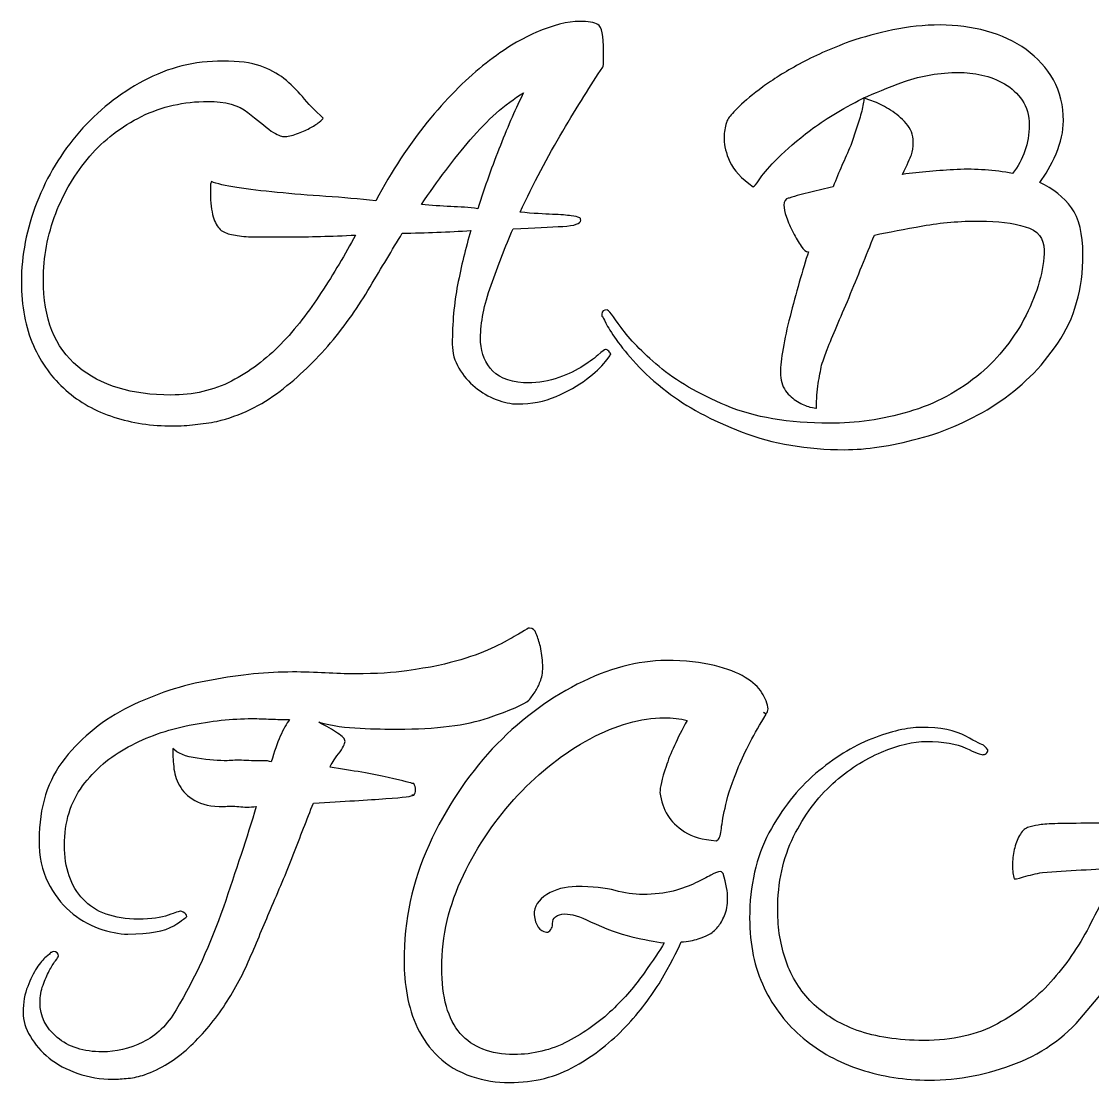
# Model space of a CAD drawing. Header units: centimetres. Extents: x -9.9 to 9.3, y -14 to 14.4.
# Drawn here: x -9.87 to -3.88, y 8.41 to 14.35 of the extents above; entities that cross this region are included whole.
import ezdxf

# ---------------------------------------------------------------- set-up
doc = ezdxf.new("R2010")
doc.units = ezdxf.units.CM
doc.header["$MEASUREMENT"] = 0
doc.layers.add('Layer 1', color=7, linetype='Continuous')

msp = doc.modelspace()

# ---------------------------------------------------------------- linework, layer by layer
at = {"layer": 'Layer 1', "color": 250}
for points, knots in [([(-8.781, 12.108), (-8.821, 12.101), (-8.861, 12.096), (-8.902, 12.091), (-8.902, 12.091), (-8.943, 12.086), (-8.985, 12.083), (-9.027, 12.083), (-9.027, 12.083), (-9.145, 12.083), (-9.255, 12.1), (-9.357, 12.133), (-9.357, 12.133), (-9.459, 12.165), (-9.548, 12.215), (-9.625, 12.283), (-9.625, 12.283), (-9.702, 12.35), (-9.763, 12.434), (-9.807, 12.534), (-9.807, 12.534), (-9.852, 12.634), (-9.874, 12.753), (-9.874, 12.89), (-9.874, 12.89), (-9.874, 13.038), (-9.845, 13.186), (-9.788, 13.333), (-9.788, 13.333), (-9.73, 13.481), (-9.651, 13.613), (-9.549, 13.729), (-9.549, 13.729), (-9.447, 13.846), (-9.327, 13.941), (-9.19, 14.015), (-9.19, 14.015), (-9.052, 14.089), (-8.904, 14.125), (-8.747, 14.125), (-8.747, 14.125), (-8.658, 14.125), (-8.589, 14.116), (-8.538, 14.098), (-8.538, 14.098), (-8.487, 14.08), (-8.443, 14.057), (-8.405, 14.027), (-8.405, 14.027), (-8.367, 13.997), (-8.333, 13.964), (-8.302, 13.926), (-8.302, 13.926), (-8.27, 13.888), (-8.232, 13.848), (-8.186, 13.806), (-8.186, 13.806), (-8.186, 13.802), (-8.193, 13.795), (-8.208, 13.783), (-8.208, 13.783), (-8.223, 13.772), (-8.241, 13.76), (-8.262, 13.749), (-8.262, 13.749), (-8.283, 13.738), (-8.307, 13.727), (-8.334, 13.717), (-8.334, 13.717), (-8.36, 13.707), (-8.384, 13.702), (-8.407, 13.702), (-8.407, 13.702), (-8.42, 13.702), (-8.443, 13.712), (-8.476, 13.732), (-8.476, 13.732), (-8.512, 13.761), (-8.556, 13.797), (-8.607, 13.838), (-8.607, 13.838), (-8.657, 13.879), (-8.732, 13.899), (-8.831, 13.899), (-8.831, 13.899), (-8.965, 13.899), (-9.089, 13.871), (-9.202, 13.815), (-9.202, 13.815), (-9.315, 13.76), (-9.412, 13.685), (-9.492, 13.592), (-9.492, 13.592), (-9.573, 13.498), (-9.636, 13.391), (-9.682, 13.272), (-9.682, 13.272), (-9.728, 13.152), (-9.751, 13.028), (-9.751, 12.9), (-9.751, 12.9), (-9.751, 12.684), (-9.687, 12.522), (-9.559, 12.415), (-9.559, 12.415), (-9.431, 12.309), (-9.257, 12.256), (-9.037, 12.256), (-9.037, 12.256), (-8.913, 12.256), (-8.799, 12.282), (-8.698, 12.334), (-8.698, 12.334), (-8.596, 12.387), (-8.504, 12.456), (-8.422, 12.541), (-8.422, 12.541), (-8.34, 12.626), (-8.265, 12.722), (-8.196, 12.829), (-8.196, 12.829), (-8.127, 12.935), (-8.063, 13.043), (-8.004, 13.151), (-8.004, 13.151), (-8.142, 13.145), (-8.265, 13.141), (-8.373, 13.141), (-8.373, 13.141), (-8.481, 13.141), (-8.558, 13.141), (-8.604, 13.141), (-8.604, 13.141), (-8.64, 13.145), (-8.671, 13.149), (-8.698, 13.154), (-8.698, 13.154), (-8.724, 13.159), (-8.745, 13.168), (-8.762, 13.183), (-8.762, 13.183), (-8.778, 13.198), (-8.791, 13.222), (-8.801, 13.254), (-8.801, 13.254), (-8.811, 13.287), (-8.816, 13.332), (-8.816, 13.387), (-8.816, 13.387), (-8.816, 13.387), (-8.816, 13.432), (-8.816, 13.432), (-8.816, 13.432), (-8.816, 13.438), (-8.814, 13.445), (-8.811, 13.451), (-8.811, 13.451), (-8.781, 13.438), (-8.734, 13.427), (-8.668, 13.417), (-8.668, 13.417), (-8.603, 13.407), (-8.527, 13.398), (-8.442, 13.39), (-8.442, 13.39), (-8.356, 13.382), (-8.266, 13.374), (-8.171, 13.368), (-8.171, 13.368), (-8.076, 13.361), (-7.983, 13.353), (-7.891, 13.343), (-7.891, 13.343), (-7.802, 13.51), (-7.706, 13.657), (-7.603, 13.783), (-7.603, 13.783), (-7.499, 13.91), (-7.396, 14.015), (-7.293, 14.098), (-7.293, 14.098), (-7.189, 14.182), (-7.09, 14.244), (-6.995, 14.285), (-6.995, 14.285), (-6.9, 14.326), (-6.818, 14.347), (-6.749, 14.347), (-6.749, 14.347), (-6.703, 14.347), (-6.669, 14.341), (-6.648, 14.33), (-6.648, 14.33), (-6.627, 14.318), (-6.616, 14.268), (-6.616, 14.18), (-6.616, 14.18), (-6.616, 14.17), (-6.616, 14.154), (-6.616, 14.133), (-6.616, 14.133), (-6.616, 14.111), (-6.618, 14.098), (-6.621, 14.091), (-6.621, 14.091), (-6.687, 13.993), (-6.761, 13.873), (-6.845, 13.732), (-6.845, 13.732), (-6.929, 13.591), (-7.008, 13.44), (-7.084, 13.279), (-7.084, 13.279), (-7.008, 13.273), (-6.948, 13.268), (-6.902, 13.267), (-6.902, 13.267), (-6.856, 13.265), (-6.821, 13.263), (-6.798, 13.259), (-6.798, 13.259), (-6.775, 13.256), (-6.761, 13.253), (-6.754, 13.25), (-6.754, 13.25), (-6.747, 13.246), (-6.744, 13.241), (-6.744, 13.235), (-6.744, 13.235), (-6.744, 13.215), (-6.778, 13.204), (-6.845, 13.2), (-6.845, 13.2), (-6.912, 13.197), (-7.005, 13.192), (-7.123, 13.186), (-7.123, 13.186), (-7.166, 13.087), (-7.207, 12.982), (-7.246, 12.871), (-7.246, 12.871), (-7.285, 12.759), (-7.305, 12.661), (-7.305, 12.575), (-7.305, 12.575), (-7.305, 12.51), (-7.287, 12.453), (-7.251, 12.406), (-7.251, 12.406), (-7.215, 12.358), (-7.153, 12.331), (-7.064, 12.324), (-7.064, 12.324), (-7.002, 12.321), (-6.943, 12.329), (-6.887, 12.347), (-6.887, 12.347), (-6.831, 12.365), (-6.783, 12.386), (-6.744, 12.411), (-6.744, 12.411), (-6.705, 12.435), (-6.673, 12.458), (-6.648, 12.479), (-6.648, 12.479), (-6.624, 12.501), (-6.61, 12.511), (-6.606, 12.511), (-6.606, 12.511), (-6.6, 12.511), (-6.593, 12.508), (-6.587, 12.502), (-6.587, 12.502), (-6.58, 12.495), (-6.577, 12.488), (-6.577, 12.482), (-6.577, 12.482), (-6.577, 12.482), (-6.577, 12.487), (-6.577, 12.487), (-6.577, 12.487), (-6.574, 12.487), (-6.583, 12.472), (-6.606, 12.443), (-6.606, 12.443), (-6.629, 12.413), (-6.665, 12.38), (-6.712, 12.344), (-6.712, 12.344), (-6.76, 12.308), (-6.816, 12.276), (-6.882, 12.248), (-6.882, 12.248), (-6.948, 12.22), (-7.02, 12.206), (-7.098, 12.206), (-7.098, 12.206), (-7.135, 12.206), (-7.174, 12.215), (-7.217, 12.231), (-7.217, 12.231), (-7.259, 12.247), (-7.299, 12.27), (-7.335, 12.3), (-7.335, 12.3), (-7.371, 12.329), (-7.401, 12.365), (-7.426, 12.406), (-7.426, 12.406), (-7.45, 12.447), (-7.463, 12.492), (-7.463, 12.541), (-7.463, 12.541), (-7.463, 12.659), (-7.453, 12.77), (-7.433, 12.873), (-7.433, 12.873), (-7.413, 12.976), (-7.389, 13.077), (-7.359, 13.176), (-7.359, 13.176), (-7.484, 13.169), (-7.612, 13.164), (-7.743, 13.161), (-7.743, 13.161), (-7.799, 13.069), (-7.859, 12.969), (-7.923, 12.861), (-7.923, 12.861), (-7.987, 12.753), (-8.06, 12.648), (-8.144, 12.548), (-8.144, 12.548), (-8.228, 12.448), (-8.322, 12.358), (-8.427, 12.278), (-8.427, 12.278), (-8.532, 12.197), (-8.65, 12.141), (-8.781, 12.108)], [0, 0, 0, 0, 0.011628, 0.011628, 0.011628, 0.011628, 0.023256, 0.023256, 0.023256, 0.023256, 0.034884, 0.034884, 0.034884, 0.034884, 0.046512, 0.046512, 0.046512, 0.046512, 0.05814, 0.05814, 0.05814, 0.05814, 0.069767, 0.069767, 0.069767, 0.069767, 0.081395, 0.081395, 0.081395, 0.081395, 0.093023, 0.093023, 0.093023, 0.093023, 0.104651, 0.104651, 0.104651, 0.104651, 0.116279, 0.116279, 0.116279, 0.116279, 0.127907, 0.127907, 0.127907, 0.127907, 0.139535, 0.139535, 0.139535, 0.139535, 0.151163, 0.151163, 0.151163, 0.151163, 0.162791, 0.162791, 0.162791, 0.162791, 0.174419, 0.174419, 0.174419, 0.174419, 0.186047, 0.186047, 0.186047, 0.186047, 0.197674, 0.197674, 0.197674, 0.197674, 0.209302, 0.209302, 0.209302, 0.209302, 0.22093, 0.22093, 0.22093, 0.22093, 0.232558, 0.232558, 0.232558, 0.232558, 0.244186, 0.244186, 0.244186, 0.244186, 0.255814, 0.255814, 0.255814, 0.255814, 0.267442, 0.267442, 0.267442, 0.267442, 0.27907, 0.27907, 0.27907, 0.27907, 0.290698, 0.290698, 0.290698, 0.290698, 0.302326, 0.302326, 0.302326, 0.302326, 0.313953, 0.313953, 0.313953, 0.313953, 0.325581, 0.325581, 0.325581, 0.325581, 0.337209, 0.337209, 0.337209, 0.337209, 0.348837, 0.348837, 0.348837, 0.348837, 0.360465, 0.360465, 0.360465, 0.360465, 0.372093, 0.372093, 0.372093, 0.372093, 0.383721, 0.383721, 0.383721, 0.383721, 0.395349, 0.395349, 0.395349, 0.395349, 0.406977, 0.406977, 0.406977, 0.406977, 0.418605, 0.418605, 0.418605, 0.418605, 0.430233, 0.430233, 0.430233, 0.430233, 0.44186, 0.44186, 0.44186, 0.44186, 0.453488, 0.453488, 0.453488, 0.453488, 0.465116, 0.465116, 0.465116, 0.465116, 0.476744, 0.476744, 0.476744, 0.476744, 0.488372, 0.488372, 0.488372, 0.488372, 0.5, 0.5, 0.5, 0.5, 0.511628, 0.511628, 0.511628, 0.511628, 0.523256, 0.523256, 0.523256, 0.523256, 0.534884, 0.534884, 0.534884, 0.534884, 0.546512, 0.546512, 0.546512, 0.546512, 0.55814, 0.55814, 0.55814, 0.55814, 0.569767, 0.569767, 0.569767, 0.569767, 0.581395, 0.581395, 0.581395, 0.581395, 0.593023, 0.593023, 0.593023, 0.593023, 0.604651, 0.604651, 0.604651, 0.604651, 0.616279, 0.616279, 0.616279, 0.616279, 0.627907, 0.627907, 0.627907, 0.627907, 0.639535, 0.639535, 0.639535, 0.639535, 0.651163, 0.651163, 0.651163, 0.651163, 0.662791, 0.662791, 0.662791, 0.662791, 0.674419, 0.674419, 0.674419, 0.674419, 0.686047, 0.686047, 0.686047, 0.686047, 0.697674, 0.697674, 0.697674, 0.697674, 0.709302, 0.709302, 0.709302, 0.709302, 0.72093, 0.72093, 0.72093, 0.72093, 0.732558, 0.732558, 0.732558, 0.732558, 0.744186, 0.744186, 0.744186, 0.744186, 0.755814, 0.755814, 0.755814, 0.755814, 0.767442, 0.767442, 0.767442, 0.767442, 0.77907, 0.77907, 0.77907, 0.77907, 0.790698, 0.790698, 0.790698, 0.790698, 0.802326, 0.802326, 0.802326, 0.802326, 0.813953, 0.813953, 0.813953, 0.813953, 0.825581, 0.825581, 0.825581, 0.825581, 0.837209, 0.837209, 0.837209, 0.837209, 0.848837, 0.848837, 0.848837, 0.848837, 0.860465, 0.860465, 0.860465, 0.860465, 0.872093, 0.872093, 0.872093, 0.872093, 0.883721, 0.883721, 0.883721, 0.883721, 0.895349, 0.895349, 0.895349, 0.895349, 0.906977, 0.906977, 0.906977, 0.906977, 0.918605, 0.918605, 0.918605, 0.918605, 0.930233, 0.930233, 0.930233, 0.930233, 0.94186, 0.94186, 0.94186, 0.94186, 0.953488, 0.953488, 0.953488, 0.953488, 0.965116, 0.965116, 0.965116, 0.965116, 0.976744, 0.976744, 0.976744, 0.976744, 1, 1, 1, 1]), ([(-6.262, 12.275), (-6.331, 12.328), (-6.388, 12.379), (-6.434, 12.43), (-6.434, 12.43), (-6.48, 12.481), (-6.517, 12.526), (-6.545, 12.566), (-6.545, 12.566), (-6.573, 12.605), (-6.592, 12.636), (-6.604, 12.659), (-6.604, 12.659), (-6.615, 12.682), (-6.621, 12.694), (-6.621, 12.694), (-6.621, 12.694), (-6.624, 12.694), (-6.626, 12.695), (-6.626, 12.698), (-6.626, 12.698), (-6.626, 12.698), (-6.626, 12.708), (-6.626, 12.708), (-6.626, 12.708), (-6.626, 12.725), (-6.616, 12.733), (-6.597, 12.733), (-6.597, 12.733), (-6.59, 12.733), (-6.564, 12.7), (-6.518, 12.634), (-6.518, 12.634), (-6.472, 12.569), (-6.401, 12.496), (-6.306, 12.415), (-6.306, 12.415), (-6.211, 12.335), (-6.086, 12.262), (-5.93, 12.197), (-5.93, 12.197), (-5.774, 12.131), (-5.581, 12.098), (-5.352, 12.098), (-5.352, 12.098), (-5.204, 12.098), (-5.056, 12.119), (-4.909, 12.162), (-4.909, 12.162), (-4.761, 12.205), (-4.627, 12.277), (-4.505, 12.379), (-4.505, 12.379), (-4.456, 12.421), (-4.409, 12.47), (-4.365, 12.526), (-4.365, 12.526), (-4.321, 12.582), (-4.283, 12.641), (-4.252, 12.703), (-4.252, 12.703), (-4.221, 12.766), (-4.196, 12.828), (-4.178, 12.89), (-4.178, 12.89), (-4.16, 12.953), (-4.151, 13.012), (-4.151, 13.067), (-4.151, 13.067), (-4.151, 13.133), (-4.186, 13.177), (-4.257, 13.198), (-4.257, 13.198), (-4.327, 13.219), (-4.412, 13.23), (-4.51, 13.23), (-4.51, 13.23), (-4.622, 13.23), (-4.728, 13.221), (-4.83, 13.203), (-4.83, 13.203), (-4.932, 13.185), (-5.022, 13.168), (-5.101, 13.151), (-5.101, 13.151), (-5.147, 13.036), (-5.194, 12.92), (-5.243, 12.802), (-5.243, 12.802), (-5.293, 12.684), (-5.334, 12.587), (-5.366, 12.511), (-5.366, 12.511), (-5.376, 12.485), (-5.386, 12.456), (-5.396, 12.423), (-5.396, 12.423), (-5.402, 12.393), (-5.409, 12.359), (-5.416, 12.32), (-5.416, 12.32), (-5.422, 12.28), (-5.425, 12.234), (-5.425, 12.182), (-5.425, 12.182), (-5.429, 12.182), (-5.441, 12.184), (-5.462, 12.189), (-5.462, 12.189), (-5.484, 12.194), (-5.507, 12.204), (-5.531, 12.219), (-5.531, 12.219), (-5.556, 12.233), (-5.578, 12.254), (-5.598, 12.28), (-5.598, 12.28), (-5.617, 12.306), (-5.627, 12.341), (-5.627, 12.383), (-5.627, 12.383), (-5.627, 12.416), (-5.622, 12.461), (-5.612, 12.516), (-5.612, 12.516), (-5.603, 12.572), (-5.589, 12.632), (-5.573, 12.696), (-5.573, 12.696), (-5.557, 12.76), (-5.539, 12.824), (-5.521, 12.888), (-5.521, 12.888), (-5.503, 12.952), (-5.486, 13.008), (-5.47, 13.058), (-5.47, 13.058), (-5.483, 13.058), (-5.497, 13.068), (-5.511, 13.09), (-5.511, 13.09), (-5.526, 13.111), (-5.541, 13.136), (-5.556, 13.166), (-5.556, 13.166), (-5.571, 13.195), (-5.583, 13.224), (-5.593, 13.252), (-5.593, 13.252), (-5.603, 13.28), (-5.607, 13.302), (-5.607, 13.318), (-5.607, 13.318), (-5.607, 13.341), (-5.599, 13.355), (-5.583, 13.358), (-5.583, 13.358), (-5.583, 13.358), (-5.578, 13.358), (-5.578, 13.358), (-5.578, 13.358), (-5.539, 13.371), (-5.498, 13.382), (-5.457, 13.392), (-5.457, 13.392), (-5.416, 13.402), (-5.375, 13.412), (-5.332, 13.422), (-5.332, 13.422), (-5.315, 13.464), (-5.299, 13.504), (-5.283, 13.54), (-5.283, 13.54), (-5.266, 13.576), (-5.25, 13.614), (-5.233, 13.653), (-5.233, 13.653), (-5.233, 13.653), (-5.199, 13.756), (-5.199, 13.756), (-5.199, 13.756), (-5.189, 13.786), (-5.18, 13.815), (-5.172, 13.845), (-5.172, 13.845), (-5.164, 13.874), (-5.16, 13.899), (-5.16, 13.919), (-5.16, 13.919), (-5.16, 13.919), (-5.189, 13.904), (-5.189, 13.904), (-5.189, 13.904), (-5.189, 13.904), (-5.209, 13.894), (-5.209, 13.894), (-5.209, 13.894), (-5.324, 13.832), (-5.416, 13.773), (-5.487, 13.717), (-5.487, 13.717), (-5.557, 13.661), (-5.614, 13.611), (-5.657, 13.567), (-5.657, 13.567), (-5.699, 13.523), (-5.729, 13.487), (-5.745, 13.461), (-5.745, 13.461), (-5.762, 13.435), (-5.773, 13.422), (-5.78, 13.422), (-5.78, 13.422), (-5.845, 13.468), (-5.889, 13.514), (-5.91, 13.562), (-5.91, 13.562), (-5.931, 13.61), (-5.942, 13.651), (-5.942, 13.687), (-5.942, 13.687), (-5.942, 13.717), (-5.939, 13.745), (-5.932, 13.771), (-5.932, 13.771), (-5.929, 13.784), (-5.924, 13.796), (-5.917, 13.806), (-5.917, 13.806), (-5.908, 13.819), (-5.887, 13.841), (-5.856, 13.872), (-5.856, 13.872), (-5.825, 13.903), (-5.781, 13.939), (-5.726, 13.98), (-5.726, 13.98), (-5.67, 14.021), (-5.602, 14.064), (-5.521, 14.108), (-5.521, 14.108), (-5.441, 14.152), (-5.347, 14.194), (-5.238, 14.234), (-5.238, 14.234), (-5.163, 14.26), (-5.083, 14.282), (-4.997, 14.3), (-4.997, 14.3), (-4.912, 14.318), (-4.823, 14.327), (-4.732, 14.327), (-4.732, 14.327), (-4.643, 14.327), (-4.557, 14.316), (-4.473, 14.293), (-4.473, 14.293), (-4.39, 14.27), (-4.316, 14.235), (-4.252, 14.189), (-4.252, 14.189), (-4.188, 14.143), (-4.137, 14.087), (-4.099, 14.02), (-4.099, 14.02), (-4.062, 13.952), (-4.043, 13.876), (-4.043, 13.791), (-4.043, 13.791), (-4.043, 13.732), (-4.057, 13.67), (-4.084, 13.606), (-4.084, 13.606), (-4.112, 13.542), (-4.143, 13.489), (-4.176, 13.446), (-4.176, 13.446), (-4.1, 13.41), (-4.041, 13.363), (-3.998, 13.304), (-3.998, 13.304), (-3.956, 13.245), (-3.934, 13.158), (-3.934, 13.043), (-3.934, 13.043), (-3.934, 12.849), (-3.981, 12.684), (-4.075, 12.546), (-4.075, 12.546), (-4.168, 12.408), (-4.283, 12.295), (-4.419, 12.206), (-4.419, 12.206), (-4.555, 12.118), (-4.7, 12.053), (-4.855, 12.012), (-4.855, 12.012), (-5.009, 11.971), (-5.147, 11.95), (-5.268, 11.95), (-5.268, 11.95), (-5.478, 11.95), (-5.669, 11.983), (-5.841, 12.049), (-5.841, 12.049), (-6.013, 12.115), (-6.154, 12.19), (-6.262, 12.275)], [0, 0, 0, 0, 0.012821, 0.012821, 0.012821, 0.012821, 0.025641, 0.025641, 0.025641, 0.025641, 0.038462, 0.038462, 0.038462, 0.038462, 0.051282, 0.051282, 0.051282, 0.051282, 0.064103, 0.064103, 0.064103, 0.064103, 0.076923, 0.076923, 0.076923, 0.076923, 0.089744, 0.089744, 0.089744, 0.089744, 0.102564, 0.102564, 0.102564, 0.102564, 0.115385, 0.115385, 0.115385, 0.115385, 0.128205, 0.128205, 0.128205, 0.128205, 0.141026, 0.141026, 0.141026, 0.141026, 0.153846, 0.153846, 0.153846, 0.153846, 0.166667, 0.166667, 0.166667, 0.166667, 0.179487, 0.179487, 0.179487, 0.179487, 0.192308, 0.192308, 0.192308, 0.192308, 0.205128, 0.205128, 0.205128, 0.205128, 0.217949, 0.217949, 0.217949, 0.217949, 0.230769, 0.230769, 0.230769, 0.230769, 0.24359, 0.24359, 0.24359, 0.24359, 0.25641, 0.25641, 0.25641, 0.25641, 0.269231, 0.269231, 0.269231, 0.269231, 0.282051, 0.282051, 0.282051, 0.282051, 0.294872, 0.294872, 0.294872, 0.294872, 0.307692, 0.307692, 0.307692, 0.307692, 0.320513, 0.320513, 0.320513, 0.320513, 0.333333, 0.333333, 0.333333, 0.333333, 0.346154, 0.346154, 0.346154, 0.346154, 0.358974, 0.358974, 0.358974, 0.358974, 0.371795, 0.371795, 0.371795, 0.371795, 0.384615, 0.384615, 0.384615, 0.384615, 0.397436, 0.397436, 0.397436, 0.397436, 0.410256, 0.410256, 0.410256, 0.410256, 0.423077, 0.423077, 0.423077, 0.423077, 0.435897, 0.435897, 0.435897, 0.435897, 0.448718, 0.448718, 0.448718, 0.448718, 0.461538, 0.461538, 0.461538, 0.461538, 0.474359, 0.474359, 0.474359, 0.474359, 0.487179, 0.487179, 0.487179, 0.487179, 0.5, 0.5, 0.5, 0.5, 0.512821, 0.512821, 0.512821, 0.512821, 0.525641, 0.525641, 0.525641, 0.525641, 0.538462, 0.538462, 0.538462, 0.538462, 0.551282, 0.551282, 0.551282, 0.551282, 0.564103, 0.564103, 0.564103, 0.564103, 0.576923, 0.576923, 0.576923, 0.576923, 0.589744, 0.589744, 0.589744, 0.589744, 0.602564, 0.602564, 0.602564, 0.602564, 0.615385, 0.615385, 0.615385, 0.615385, 0.628205, 0.628205, 0.628205, 0.628205, 0.641026, 0.641026, 0.641026, 0.641026, 0.653846, 0.653846, 0.653846, 0.653846, 0.666667, 0.666667, 0.666667, 0.666667, 0.679487, 0.679487, 0.679487, 0.679487, 0.692308, 0.692308, 0.692308, 0.692308, 0.705128, 0.705128, 0.705128, 0.705128, 0.717949, 0.717949, 0.717949, 0.717949, 0.730769, 0.730769, 0.730769, 0.730769, 0.74359, 0.74359, 0.74359, 0.74359, 0.75641, 0.75641, 0.75641, 0.75641, 0.769231, 0.769231, 0.769231, 0.769231, 0.782051, 0.782051, 0.782051, 0.782051, 0.794872, 0.794872, 0.794872, 0.794872, 0.807692, 0.807692, 0.807692, 0.807692, 0.820513, 0.820513, 0.820513, 0.820513, 0.833333, 0.833333, 0.833333, 0.833333, 0.846154, 0.846154, 0.846154, 0.846154, 0.858974, 0.858974, 0.858974, 0.858974, 0.871795, 0.871795, 0.871795, 0.871795, 0.884615, 0.884615, 0.884615, 0.884615, 0.897436, 0.897436, 0.897436, 0.897436, 0.910256, 0.910256, 0.910256, 0.910256, 0.923077, 0.923077, 0.923077, 0.923077, 0.935897, 0.935897, 0.935897, 0.935897, 0.948718, 0.948718, 0.948718, 0.948718, 0.961538, 0.961538, 0.961538, 0.961538, 0.974359, 0.974359, 0.974359, 0.974359, 1, 1, 1, 1]), ([(-4.328, 13.496), (-4.266, 13.574), (-4.235, 13.665), (-4.235, 13.766), (-4.235, 13.766), (-4.235, 13.822), (-4.248, 13.869), (-4.274, 13.906), (-4.274, 13.906), (-4.3, 13.944), (-4.333, 13.975), (-4.372, 13.997), (-4.372, 13.997), (-4.412, 14.02), (-4.454, 14.037), (-4.5, 14.047), (-4.5, 14.047), (-4.546, 14.057), (-4.589, 14.061), (-4.628, 14.061), (-4.628, 14.061), (-4.736, 14.061), (-4.838, 14.044), (-4.933, 14.01), (-4.933, 14.01), (-5.028, 13.975), (-5.104, 13.945), (-5.16, 13.919), (-5.16, 13.919), (-5.15, 13.915), (-5.13, 13.908), (-5.101, 13.897), (-5.101, 13.897), (-5.071, 13.885), (-5.041, 13.87), (-5.01, 13.85), (-5.01, 13.85), (-4.978, 13.83), (-4.95, 13.806), (-4.923, 13.776), (-4.923, 13.776), (-4.897, 13.747), (-4.884, 13.712), (-4.884, 13.673), (-4.884, 13.673), (-4.884, 13.643), (-4.887, 13.619), (-4.894, 13.601), (-4.894, 13.601), (-4.901, 13.583), (-4.917, 13.546), (-4.943, 13.491), (-4.943, 13.491), (-4.845, 13.504), (-4.743, 13.513), (-4.638, 13.518), (-4.638, 13.518), (-4.533, 13.523), (-4.43, 13.515), (-4.328, 13.496)], [0, 0, 0, 0, 0.0625, 0.0625, 0.0625, 0.0625, 0.125, 0.125, 0.125, 0.125, 0.1875, 0.1875, 0.1875, 0.1875, 0.25, 0.25, 0.25, 0.25, 0.3125, 0.3125, 0.3125, 0.3125, 0.375, 0.375, 0.375, 0.375, 0.4375, 0.4375, 0.4375, 0.4375, 0.5, 0.5, 0.5, 0.5, 0.5625, 0.5625, 0.5625, 0.5625, 0.625, 0.625, 0.625, 0.625, 0.6875, 0.6875, 0.6875, 0.6875, 0.75, 0.75, 0.75, 0.75, 0.8125, 0.8125, 0.8125, 0.8125, 0.875, 0.875, 0.875, 0.875, 1, 1, 1, 1]), ([(-7.064, 13.948), (-7.169, 13.883), (-7.268, 13.795), (-7.362, 13.685), (-7.362, 13.685), (-7.455, 13.575), (-7.546, 13.455), (-7.635, 13.323), (-7.635, 13.323), (-7.579, 13.317), (-7.525, 13.313), (-7.472, 13.311), (-7.472, 13.311), (-7.42, 13.309), (-7.369, 13.305), (-7.32, 13.299), (-7.32, 13.299), (-7.28, 13.423), (-7.239, 13.542), (-7.194, 13.653), (-7.194, 13.653), (-7.15, 13.765), (-7.107, 13.863), (-7.064, 13.948)], [0, 0, 0, 0, 0.142857, 0.142857, 0.142857, 0.142857, 0.285714, 0.285714, 0.285714, 0.285714, 0.428571, 0.428571, 0.428571, 0.428571, 0.571429, 0.571429, 0.571429, 0.571429, 0.714286, 0.714286, 0.714286, 0.714286, 1, 1, 1, 1]), ([(-9.185, 8.452), (-9.214, 8.442), (-9.245, 8.435), (-9.276, 8.432), (-9.276, 8.432), (-9.307, 8.429), (-9.336, 8.427), (-9.362, 8.427), (-9.362, 8.427), (-9.431, 8.427), (-9.496, 8.438), (-9.559, 8.459), (-9.559, 8.459), (-9.621, 8.481), (-9.674, 8.509), (-9.719, 8.545), (-9.719, 8.545), (-9.763, 8.581), (-9.798, 8.622), (-9.824, 8.666), (-9.824, 8.666), (-9.851, 8.71), (-9.864, 8.755), (-9.864, 8.801), (-9.864, 8.801), (-9.864, 8.857), (-9.856, 8.905), (-9.839, 8.946), (-9.839, 8.946), (-9.823, 8.987), (-9.806, 9.022), (-9.788, 9.05), (-9.788, 9.05), (-9.77, 9.078), (-9.752, 9.098), (-9.736, 9.111), (-9.736, 9.111), (-9.72, 9.124), (-9.711, 9.133), (-9.711, 9.136), (-9.711, 9.136), (-9.711, 9.136), (-9.706, 9.136), (-9.706, 9.136), (-9.706, 9.136), (-9.706, 9.136), (-9.703, 9.137), (-9.697, 9.141), (-9.697, 9.141), (-9.677, 9.141), (-9.667, 9.133), (-9.667, 9.116), (-9.667, 9.116), (-9.667, 9.113), (-9.673, 9.104), (-9.684, 9.089), (-9.684, 9.089), (-9.696, 9.074), (-9.707, 9.055), (-9.719, 9.033), (-9.719, 9.033), (-9.73, 9.01), (-9.742, 8.983), (-9.753, 8.954), (-9.753, 8.954), (-9.765, 8.924), (-9.77, 8.891), (-9.77, 8.855), (-9.77, 8.855), (-9.77, 8.78), (-9.738, 8.715), (-9.674, 8.661), (-9.674, 8.661), (-9.61, 8.607), (-9.526, 8.58), (-9.421, 8.58), (-9.421, 8.58), (-9.346, 8.58), (-9.27, 8.598), (-9.195, 8.634), (-9.195, 8.634), (-9.119, 8.67), (-9.057, 8.731), (-9.008, 8.816), (-9.008, 8.816), (-8.903, 8.993), (-8.815, 9.184), (-8.744, 9.389), (-8.744, 9.389), (-8.674, 9.594), (-8.612, 9.782), (-8.56, 9.953), (-8.56, 9.953), (-8.596, 9.949), (-8.629, 9.949), (-8.658, 9.953), (-8.658, 9.953), (-8.688, 9.956), (-8.716, 9.956), (-8.742, 9.953), (-8.742, 9.953), (-8.811, 9.953), (-8.865, 9.964), (-8.904, 9.987), (-8.904, 9.987), (-8.944, 10.01), (-8.972, 10.038), (-8.99, 10.071), (-8.99, 10.071), (-9.008, 10.104), (-9.019, 10.139), (-9.022, 10.177), (-9.022, 10.177), (-9.026, 10.214), (-9.027, 10.248), (-9.027, 10.277), (-9.027, 10.277), (-9.001, 10.251), (-8.955, 10.233), (-8.89, 10.223), (-8.89, 10.223), (-8.824, 10.213), (-8.768, 10.209), (-8.722, 10.209), (-8.722, 10.209), (-8.696, 10.212), (-8.665, 10.213), (-8.629, 10.211), (-8.629, 10.211), (-8.593, 10.209), (-8.552, 10.209), (-8.506, 10.209), (-8.506, 10.209), (-8.499, 10.209), (-8.494, 10.208), (-8.491, 10.206), (-8.491, 10.206), (-8.488, 10.204), (-8.483, 10.204), (-8.476, 10.204), (-8.476, 10.204), (-8.443, 10.315), (-8.409, 10.394), (-8.373, 10.44), (-8.373, 10.44), (-8.409, 10.44), (-8.444, 10.441), (-8.479, 10.442), (-8.479, 10.442), (-8.513, 10.444), (-8.548, 10.445), (-8.584, 10.445), (-8.584, 10.445), (-8.696, 10.445), (-8.813, 10.432), (-8.936, 10.408), (-8.936, 10.408), (-9.059, 10.383), (-9.172, 10.343), (-9.276, 10.287), (-9.276, 10.287), (-9.379, 10.232), (-9.464, 10.159), (-9.532, 10.068), (-9.532, 10.068), (-9.599, 9.978), (-9.633, 9.867), (-9.633, 9.736), (-9.633, 9.736), (-9.633, 9.608), (-9.598, 9.507), (-9.529, 9.434), (-9.529, 9.434), (-9.46, 9.36), (-9.357, 9.323), (-9.219, 9.323), (-9.219, 9.323), (-9.147, 9.323), (-9.091, 9.33), (-9.052, 9.345), (-9.052, 9.345), (-9.013, 9.36), (-8.99, 9.367), (-8.983, 9.367), (-8.983, 9.367), (-8.98, 9.367), (-8.975, 9.365), (-8.968, 9.362), (-8.968, 9.362), (-8.955, 9.356), (-8.949, 9.347), (-8.949, 9.338), (-8.949, 9.338), (-8.949, 9.334), (-8.973, 9.317), (-9.022, 9.286), (-9.022, 9.286), (-9.072, 9.255), (-9.157, 9.239), (-9.278, 9.239), (-9.278, 9.239), (-9.327, 9.239), (-9.382, 9.25), (-9.441, 9.271), (-9.441, 9.271), (-9.5, 9.292), (-9.554, 9.324), (-9.603, 9.367), (-9.603, 9.367), (-9.652, 9.41), (-9.693, 9.464), (-9.726, 9.529), (-9.726, 9.529), (-9.759, 9.595), (-9.775, 9.674), (-9.775, 9.766), (-9.775, 9.766), (-9.775, 9.949), (-9.727, 10.102), (-9.63, 10.223), (-9.63, 10.223), (-9.533, 10.345), (-9.414, 10.441), (-9.271, 10.511), (-9.271, 10.511), (-9.128, 10.582), (-8.975, 10.632), (-8.811, 10.661), (-8.811, 10.661), (-8.647, 10.691), (-8.496, 10.706), (-8.358, 10.706), (-8.358, 10.706), (-8.293, 10.706), (-8.231, 10.704), (-8.174, 10.701), (-8.174, 10.701), (-8.116, 10.697), (-8.06, 10.696), (-8.004, 10.696), (-8.004, 10.696), (-7.886, 10.696), (-7.791, 10.701), (-7.718, 10.713), (-7.718, 10.713), (-7.646, 10.724), (-7.599, 10.732), (-7.576, 10.735), (-7.576, 10.735), (-7.481, 10.755), (-7.4, 10.777), (-7.335, 10.801), (-7.335, 10.801), (-7.269, 10.826), (-7.215, 10.85), (-7.172, 10.873), (-7.172, 10.873), (-7.13, 10.896), (-7.097, 10.915), (-7.074, 10.929), (-7.074, 10.929), (-7.051, 10.944), (-7.036, 10.952), (-7.03, 10.952), (-7.03, 10.952), (-7.013, 10.952), (-7.001, 10.941), (-6.993, 10.92), (-6.993, 10.92), (-6.984, 10.898), (-6.977, 10.874), (-6.97, 10.848), (-6.97, 10.848), (-6.964, 10.815), (-6.959, 10.781), (-6.956, 10.745), (-6.956, 10.745), (-6.956, 10.712), (-6.96, 10.684), (-6.968, 10.661), (-6.968, 10.661), (-6.976, 10.638), (-6.985, 10.619), (-6.995, 10.602), (-6.995, 10.602), (-7.008, 10.583), (-7.021, 10.564), (-7.034, 10.548), (-7.034, 10.548), (-7.061, 10.525), (-7.136, 10.492), (-7.261, 10.45), (-7.261, 10.45), (-7.385, 10.407), (-7.554, 10.386), (-7.768, 10.386), (-7.768, 10.386), (-7.83, 10.386), (-7.9, 10.387), (-7.979, 10.391), (-7.979, 10.391), (-8.058, 10.394), (-8.135, 10.405), (-8.21, 10.425), (-8.21, 10.425), (-8.168, 10.402), (-8.133, 10.382), (-8.105, 10.364), (-8.105, 10.364), (-8.077, 10.346), (-8.063, 10.33), (-8.063, 10.317), (-8.063, 10.317), (-8.063, 10.304), (-8.075, 10.281), (-8.1, 10.248), (-8.1, 10.248), (-8.124, 10.215), (-8.14, 10.191), (-8.147, 10.174), (-8.147, 10.174), (-8.019, 10.154), (-7.91, 10.135), (-7.822, 10.115), (-7.822, 10.115), (-7.733, 10.095), (-7.687, 10.084), (-7.684, 10.081), (-7.684, 10.081), (-7.684, 10.081), (-7.679, 10.081), (-7.679, 10.081), (-7.679, 10.081), (-7.672, 10.071), (-7.669, 10.059), (-7.669, 10.046), (-7.669, 10.046), (-7.669, 10.033), (-7.672, 10.023), (-7.679, 10.017), (-7.679, 10.017), (-7.679, 10.017), (-7.689, 10.017), (-7.689, 10.017), (-7.689, 10.017), (-7.689, 10.017), (-7.684, 10.017), (-7.684, 10.017), (-7.684, 10.017), (-7.684, 10.01), (-7.734, 10.004), (-7.834, 9.997), (-7.834, 9.997), (-7.934, 9.99), (-8.069, 9.982), (-8.24, 9.972), (-8.24, 9.972), (-8.276, 9.881), (-8.314, 9.784), (-8.353, 9.682), (-8.353, 9.682), (-8.393, 9.58), (-8.435, 9.479), (-8.481, 9.377), (-8.481, 9.377), (-8.517, 9.288), (-8.556, 9.197), (-8.597, 9.101), (-8.597, 9.101), (-8.638, 9.006), (-8.687, 8.916), (-8.744, 8.831), (-8.744, 8.831), (-8.802, 8.745), (-8.867, 8.669), (-8.939, 8.602), (-8.939, 8.602), (-9.011, 8.535), (-9.093, 8.485), (-9.185, 8.452)], [0, 0, 0, 0, 0.010417, 0.010417, 0.010417, 0.010417, 0.020833, 0.020833, 0.020833, 0.020833, 0.03125, 0.03125, 0.03125, 0.03125, 0.041667, 0.041667, 0.041667, 0.041667, 0.052083, 0.052083, 0.052083, 0.052083, 0.0625, 0.0625, 0.0625, 0.0625, 0.072917, 0.072917, 0.072917, 0.072917, 0.083333, 0.083333, 0.083333, 0.083333, 0.09375, 0.09375, 0.09375, 0.09375, 0.104167, 0.104167, 0.104167, 0.104167, 0.114583, 0.114583, 0.114583, 0.114583, 0.125, 0.125, 0.125, 0.125, 0.135417, 0.135417, 0.135417, 0.135417, 0.145833, 0.145833, 0.145833, 0.145833, 0.15625, 0.15625, 0.15625, 0.15625, 0.166667, 0.166667, 0.166667, 0.166667, 0.177083, 0.177083, 0.177083, 0.177083, 0.1875, 0.1875, 0.1875, 0.1875, 0.197917, 0.197917, 0.197917, 0.197917, 0.208333, 0.208333, 0.208333, 0.208333, 0.21875, 0.21875, 0.21875, 0.21875, 0.229167, 0.229167, 0.229167, 0.229167, 0.239583, 0.239583, 0.239583, 0.239583, 0.25, 0.25, 0.25, 0.25, 0.260417, 0.260417, 0.260417, 0.260417, 0.270833, 0.270833, 0.270833, 0.270833, 0.28125, 0.28125, 0.28125, 0.28125, 0.291667, 0.291667, 0.291667, 0.291667, 0.302083, 0.302083, 0.302083, 0.302083, 0.3125, 0.3125, 0.3125, 0.3125, 0.322917, 0.322917, 0.322917, 0.322917, 0.333333, 0.333333, 0.333333, 0.333333, 0.34375, 0.34375, 0.34375, 0.34375, 0.354167, 0.354167, 0.354167, 0.354167, 0.364583, 0.364583, 0.364583, 0.364583, 0.375, 0.375, 0.375, 0.375, 0.385417, 0.385417, 0.385417, 0.385417, 0.395833, 0.395833, 0.395833, 0.395833, 0.40625, 0.40625, 0.40625, 0.40625, 0.416667, 0.416667, 0.416667, 0.416667, 0.427083, 0.427083, 0.427083, 0.427083, 0.4375, 0.4375, 0.4375, 0.4375, 0.447917, 0.447917, 0.447917, 0.447917, 0.458333, 0.458333, 0.458333, 0.458333, 0.46875, 0.46875, 0.46875, 0.46875, 0.479167, 0.479167, 0.479167, 0.479167, 0.489583, 0.489583, 0.489583, 0.489583, 0.5, 0.5, 0.5, 0.5, 0.510417, 0.510417, 0.510417, 0.510417, 0.520833, 0.520833, 0.520833, 0.520833, 0.53125, 0.53125, 0.53125, 0.53125, 0.541667, 0.541667, 0.541667, 0.541667, 0.552083, 0.552083, 0.552083, 0.552083, 0.5625, 0.5625, 0.5625, 0.5625, 0.572917, 0.572917, 0.572917, 0.572917, 0.583333, 0.583333, 0.583333, 0.583333, 0.59375, 0.59375, 0.59375, 0.59375, 0.604167, 0.604167, 0.604167, 0.604167, 0.614583, 0.614583, 0.614583, 0.614583, 0.625, 0.625, 0.625, 0.625, 0.635417, 0.635417, 0.635417, 0.635417, 0.645833, 0.645833, 0.645833, 0.645833, 0.65625, 0.65625, 0.65625, 0.65625, 0.666667, 0.666667, 0.666667, 0.666667, 0.677083, 0.677083, 0.677083, 0.677083, 0.6875, 0.6875, 0.6875, 0.6875, 0.697917, 0.697917, 0.697917, 0.697917, 0.708333, 0.708333, 0.708333, 0.708333, 0.71875, 0.71875, 0.71875, 0.71875, 0.729167, 0.729167, 0.729167, 0.729167, 0.739583, 0.739583, 0.739583, 0.739583, 0.75, 0.75, 0.75, 0.75, 0.760417, 0.760417, 0.760417, 0.760417, 0.770833, 0.770833, 0.770833, 0.770833, 0.78125, 0.78125, 0.78125, 0.78125, 0.791667, 0.791667, 0.791667, 0.791667, 0.802083, 0.802083, 0.802083, 0.802083, 0.8125, 0.8125, 0.8125, 0.8125, 0.822917, 0.822917, 0.822917, 0.822917, 0.833333, 0.833333, 0.833333, 0.833333, 0.84375, 0.84375, 0.84375, 0.84375, 0.854167, 0.854167, 0.854167, 0.854167, 0.864583, 0.864583, 0.864583, 0.864583, 0.875, 0.875, 0.875, 0.875, 0.885417, 0.885417, 0.885417, 0.885417, 0.895833, 0.895833, 0.895833, 0.895833, 0.90625, 0.90625, 0.90625, 0.90625, 0.916667, 0.916667, 0.916667, 0.916667, 0.927083, 0.927083, 0.927083, 0.927083, 0.9375, 0.9375, 0.9375, 0.9375, 0.947917, 0.947917, 0.947917, 0.947917, 0.958333, 0.958333, 0.958333, 0.958333, 0.96875, 0.96875, 0.96875, 0.96875, 0.979167, 0.979167, 0.979167, 0.979167, 1, 1, 1, 1]), ([(-3.91, 8.811), (-4.015, 8.677), (-4.147, 8.578), (-4.306, 8.516), (-4.306, 8.516), (-4.465, 8.454), (-4.628, 8.422), (-4.796, 8.422), (-4.796, 8.422), (-4.93, 8.422), (-5.058, 8.442), (-5.179, 8.481), (-5.179, 8.481), (-5.301, 8.521), (-5.407, 8.579), (-5.499, 8.656), (-5.499, 8.656), (-5.591, 8.733), (-5.664, 8.827), (-5.718, 8.939), (-5.718, 8.939), (-5.772, 9.051), (-5.799, 9.18), (-5.799, 9.328), (-5.799, 9.328), (-5.799, 9.511), (-5.763, 9.671), (-5.691, 9.805), (-5.691, 9.805), (-5.619, 9.94), (-5.532, 10.05), (-5.43, 10.137), (-5.43, 10.137), (-5.329, 10.224), (-5.224, 10.289), (-5.115, 10.332), (-5.115, 10.332), (-5.007, 10.374), (-4.915, 10.396), (-4.84, 10.396), (-4.84, 10.396), (-4.732, 10.396), (-4.648, 10.379), (-4.589, 10.346), (-4.589, 10.346), (-4.53, 10.314), (-4.497, 10.297), (-4.49, 10.297), (-4.49, 10.297), (-4.49, 10.297), (-4.481, 10.287), (-4.481, 10.287), (-4.481, 10.287), (-4.471, 10.277), (-4.466, 10.271), (-4.466, 10.268), (-4.466, 10.268), (-4.466, 10.261), (-4.469, 10.255), (-4.476, 10.25), (-4.476, 10.25), (-4.482, 10.245), (-4.489, 10.243), (-4.495, 10.243), (-4.495, 10.243), (-4.505, 10.243), (-4.536, 10.255), (-4.589, 10.28), (-4.589, 10.28), (-4.641, 10.305), (-4.715, 10.317), (-4.81, 10.317), (-4.81, 10.317), (-4.882, 10.317), (-4.966, 10.297), (-5.061, 10.258), (-5.061, 10.258), (-5.156, 10.218), (-5.247, 10.159), (-5.334, 10.081), (-5.334, 10.081), (-5.421, 10.002), (-5.494, 9.903), (-5.553, 9.785), (-5.553, 9.785), (-5.612, 9.667), (-5.642, 9.529), (-5.642, 9.372), (-5.642, 9.372), (-5.642, 9.27), (-5.626, 9.175), (-5.595, 9.087), (-5.595, 9.087), (-5.564, 8.998), (-5.516, 8.921), (-5.45, 8.855), (-5.45, 8.855), (-5.384, 8.79), (-5.3, 8.738), (-5.197, 8.7), (-5.197, 8.7), (-5.093, 8.663), (-4.969, 8.644), (-4.825, 8.644), (-4.825, 8.644), (-4.664, 8.644), (-4.527, 8.675), (-4.412, 8.737), (-4.412, 8.737), (-4.297, 8.8), (-4.198, 8.878), (-4.114, 8.971), (-4.114, 8.971), (-4.03, 9.064), (-3.959, 9.168), (-3.9, 9.281), (-3.9, 9.281), (-3.841, 9.394), (-3.785, 9.503), (-3.733, 9.608), (-3.733, 9.608), (-3.798, 9.605), (-3.869, 9.602), (-3.944, 9.598), (-3.944, 9.598), (-4.02, 9.595), (-4.092, 9.59), (-4.161, 9.584), (-4.161, 9.584), (-4.197, 9.577), (-4.232, 9.569), (-4.267, 9.559), (-4.267, 9.559), (-4.301, 9.549), (-4.318, 9.546), (-4.318, 9.549), (-4.318, 9.549), (-4.325, 9.569), (-4.328, 9.593), (-4.328, 9.623), (-4.328, 9.623), (-4.328, 9.653), (-4.325, 9.682), (-4.318, 9.712), (-4.318, 9.712), (-4.312, 9.741), (-4.302, 9.767), (-4.289, 9.79), (-4.289, 9.79), (-4.276, 9.813), (-4.261, 9.828), (-4.244, 9.835), (-4.244, 9.835), (-4.225, 9.841), (-4.205, 9.846), (-4.185, 9.849), (-4.185, 9.849), (-4.166, 9.853), (-4.135, 9.855), (-4.092, 9.857), (-4.092, 9.857), (-4.049, 9.858), (-3.992, 9.859), (-3.92, 9.859), (-3.92, 9.859), (-3.847, 9.859), (-3.749, 9.859), (-3.624, 9.859), (-3.624, 9.859), (-3.565, 10.004), (-3.515, 10.131), (-3.472, 10.241), (-3.472, 10.241), (-3.429, 10.35), (-3.395, 10.438), (-3.369, 10.504), (-3.369, 10.504), (-3.359, 10.527), (-3.347, 10.556), (-3.334, 10.592), (-3.334, 10.592), (-3.321, 10.628), (-3.309, 10.665), (-3.3, 10.701), (-3.3, 10.701), (-3.29, 10.737), (-3.281, 10.771), (-3.273, 10.804), (-3.273, 10.804), (-3.264, 10.837), (-3.26, 10.863), (-3.26, 10.883), (-3.26, 10.883), (-3.254, 10.879), (-3.235, 10.873), (-3.204, 10.863), (-3.204, 10.863), (-3.173, 10.853), (-3.14, 10.839), (-3.105, 10.821), (-3.105, 10.821), (-3.071, 10.803), (-3.04, 10.779), (-3.014, 10.75), (-3.014, 10.75), (-2.988, 10.72), (-2.975, 10.684), (-2.975, 10.642), (-2.975, 10.642), (-2.978, 10.615), (-2.99, 10.574), (-3.009, 10.519), (-3.009, 10.519), (-3.029, 10.463), (-3.054, 10.398), (-3.086, 10.324), (-3.086, 10.324), (-3.117, 10.25), (-3.151, 10.172), (-3.189, 10.09), (-3.189, 10.09), (-3.227, 10.008), (-3.264, 9.926), (-3.3, 9.844), (-3.3, 9.844), (-3.211, 9.838), (-3.121, 9.83), (-3.029, 9.822), (-3.029, 9.822), (-2.937, 9.814), (-2.85, 9.805), (-2.768, 9.795), (-2.768, 9.795), (-2.712, 9.953), (-2.659, 10.093), (-2.608, 10.216), (-2.608, 10.216), (-2.557, 10.339), (-2.522, 10.417), (-2.502, 10.45), (-2.502, 10.45), (-2.493, 10.486), (-2.481, 10.522), (-2.468, 10.558), (-2.468, 10.558), (-2.458, 10.587), (-2.45, 10.617), (-2.443, 10.646), (-2.443, 10.646), (-2.437, 10.676), (-2.432, 10.699), (-2.429, 10.715), (-2.429, 10.715), (-2.422, 10.712), (-2.404, 10.706), (-2.375, 10.696), (-2.375, 10.696), (-2.345, 10.686), (-2.314, 10.671), (-2.281, 10.651), (-2.281, 10.651), (-2.248, 10.632), (-2.219, 10.607), (-2.192, 10.578), (-2.192, 10.578), (-2.166, 10.548), (-2.153, 10.514), (-2.153, 10.474), (-2.153, 10.474), (-2.153, 10.455), (-2.158, 10.432), (-2.168, 10.408), (-2.168, 10.408), (-2.178, 10.383), (-2.195, 10.346), (-2.22, 10.295), (-2.22, 10.295), (-2.244, 10.244), (-2.277, 10.176), (-2.318, 10.09), (-2.318, 10.09), (-2.359, 10.005), (-2.409, 9.894), (-2.468, 9.756), (-2.468, 9.756), (-2.409, 9.746), (-2.378, 9.739), (-2.375, 9.736), (-2.375, 9.736), (-2.375, 9.736), (-2.37, 9.736), (-2.37, 9.736), (-2.37, 9.736), (-2.37, 9.736), (-2.365, 9.736), (-2.365, 9.736), (-2.365, 9.736), (-2.355, 9.73), (-2.35, 9.718), (-2.35, 9.702), (-2.35, 9.702), (-2.35, 9.685), (-2.355, 9.675), (-2.365, 9.672), (-2.365, 9.672), (-2.365, 9.672), (-2.37, 9.667), (-2.37, 9.667), (-2.37, 9.667), (-2.386, 9.664), (-2.403, 9.662), (-2.421, 9.66), (-2.421, 9.66), (-2.439, 9.658), (-2.47, 9.657), (-2.512, 9.657), (-2.512, 9.657), (-2.578, 9.51), (-2.635, 9.368), (-2.682, 9.232), (-2.682, 9.232), (-2.73, 9.096), (-2.753, 8.987), (-2.753, 8.905), (-2.753, 8.905), (-2.753, 8.836), (-2.726, 8.801), (-2.67, 8.801), (-2.67, 8.801), (-2.614, 8.801), (-2.545, 8.835), (-2.463, 8.902), (-2.463, 8.902), (-2.381, 8.969), (-2.307, 9.078), (-2.242, 9.229), (-2.242, 9.229), (-2.242, 9.229), (-2.237, 9.229), (-2.237, 9.229), (-2.237, 9.229), (-2.237, 9.229), (-2.234, 9.231), (-2.227, 9.234), (-2.227, 9.234), (-2.214, 9.234), (-2.204, 9.231), (-2.197, 9.224), (-2.197, 9.224), (-2.194, 9.221), (-2.192, 9.218), (-2.192, 9.215), (-2.192, 9.215), (-2.192, 9.215), (-2.192, 9.219), (-2.192, 9.219), (-2.192, 9.219), (-2.196, 9.219), (-2.204, 9.19), (-2.217, 9.131), (-2.217, 9.131), (-2.23, 9.072), (-2.256, 9.007), (-2.293, 8.937), (-2.293, 8.937), (-2.331, 8.866), (-2.383, 8.801), (-2.448, 8.742), (-2.448, 8.742), (-2.514, 8.683), (-2.599, 8.654), (-2.704, 8.654), (-2.704, 8.654), (-2.73, 8.654), (-2.758, 8.658), (-2.788, 8.666), (-2.788, 8.666), (-2.817, 8.674), (-2.845, 8.691), (-2.872, 8.715), (-2.872, 8.715), (-2.898, 8.74), (-2.92, 8.772), (-2.938, 8.811), (-2.938, 8.811), (-2.956, 8.85), (-2.965, 8.903), (-2.965, 8.969), (-2.965, 8.969), (-2.965, 9.06), (-2.951, 9.165), (-2.923, 9.283), (-2.923, 9.283), (-2.895, 9.402), (-2.862, 9.521), (-2.822, 9.643), (-2.822, 9.643), (-2.908, 9.636), (-3, 9.631), (-3.1, 9.628), (-3.1, 9.628), (-3.2, 9.625), (-3.301, 9.621), (-3.403, 9.618), (-3.403, 9.618), (-3.469, 9.48), (-3.542, 9.343), (-3.622, 9.207), (-3.622, 9.207), (-3.702, 9.071), (-3.798, 8.939), (-3.91, 8.811)], [0, 0, 0, 0, 0.009615, 0.009615, 0.009615, 0.009615, 0.019231, 0.019231, 0.019231, 0.019231, 0.028846, 0.028846, 0.028846, 0.028846, 0.038462, 0.038462, 0.038462, 0.038462, 0.048077, 0.048077, 0.048077, 0.048077, 0.057692, 0.057692, 0.057692, 0.057692, 0.067308, 0.067308, 0.067308, 0.067308, 0.076923, 0.076923, 0.076923, 0.076923, 0.086538, 0.086538, 0.086538, 0.086538, 0.096154, 0.096154, 0.096154, 0.096154, 0.105769, 0.105769, 0.105769, 0.105769, 0.115385, 0.115385, 0.115385, 0.115385, 0.125, 0.125, 0.125, 0.125, 0.134615, 0.134615, 0.134615, 0.134615, 0.144231, 0.144231, 0.144231, 0.144231, 0.153846, 0.153846, 0.153846, 0.153846, 0.163462, 0.163462, 0.163462, 0.163462, 0.173077, 0.173077, 0.173077, 0.173077, 0.182692, 0.182692, 0.182692, 0.182692, 0.192308, 0.192308, 0.192308, 0.192308, 0.201923, 0.201923, 0.201923, 0.201923, 0.211538, 0.211538, 0.211538, 0.211538, 0.221154, 0.221154, 0.221154, 0.221154, 0.230769, 0.230769, 0.230769, 0.230769, 0.240385, 0.240385, 0.240385, 0.240385, 0.25, 0.25, 0.25, 0.25, 0.259615, 0.259615, 0.259615, 0.259615, 0.269231, 0.269231, 0.269231, 0.269231, 0.278846, 0.278846, 0.278846, 0.278846, 0.288462, 0.288462, 0.288462, 0.288462, 0.298077, 0.298077, 0.298077, 0.298077, 0.307692, 0.307692, 0.307692, 0.307692, 0.317308, 0.317308, 0.317308, 0.317308, 0.326923, 0.326923, 0.326923, 0.326923, 0.336538, 0.336538, 0.336538, 0.336538, 0.346154, 0.346154, 0.346154, 0.346154, 0.355769, 0.355769, 0.355769, 0.355769, 0.365385, 0.365385, 0.365385, 0.365385, 0.375, 0.375, 0.375, 0.375, 0.384615, 0.384615, 0.384615, 0.384615, 0.394231, 0.394231, 0.394231, 0.394231, 0.403846, 0.403846, 0.403846, 0.403846, 0.413462, 0.413462, 0.413462, 0.413462, 0.423077, 0.423077, 0.423077, 0.423077, 0.432692, 0.432692, 0.432692, 0.432692, 0.442308, 0.442308, 0.442308, 0.442308, 0.451923, 0.451923, 0.451923, 0.451923, 0.461538, 0.461538, 0.461538, 0.461538, 0.471154, 0.471154, 0.471154, 0.471154, 0.480769, 0.480769, 0.480769, 0.480769, 0.490385, 0.490385, 0.490385, 0.490385, 0.5, 0.5, 0.5, 0.5, 0.509615, 0.509615, 0.509615, 0.509615, 0.519231, 0.519231, 0.519231, 0.519231, 0.528846, 0.528846, 0.528846, 0.528846, 0.538462, 0.538462, 0.538462, 0.538462, 0.548077, 0.548077, 0.548077, 0.548077, 0.557692, 0.557692, 0.557692, 0.557692, 0.567308, 0.567308, 0.567308, 0.567308, 0.576923, 0.576923, 0.576923, 0.576923, 0.586538, 0.586538, 0.586538, 0.586538, 0.596154, 0.596154, 0.596154, 0.596154, 0.605769, 0.605769, 0.605769, 0.605769, 0.615385, 0.615385, 0.615385, 0.615385, 0.625, 0.625, 0.625, 0.625, 0.634615, 0.634615, 0.634615, 0.634615, 0.644231, 0.644231, 0.644231, 0.644231, 0.653846, 0.653846, 0.653846, 0.653846, 0.663462, 0.663462, 0.663462, 0.663462, 0.673077, 0.673077, 0.673077, 0.673077, 0.682692, 0.682692, 0.682692, 0.682692, 0.692308, 0.692308, 0.692308, 0.692308, 0.701923, 0.701923, 0.701923, 0.701923, 0.711538, 0.711538, 0.711538, 0.711538, 0.721154, 0.721154, 0.721154, 0.721154, 0.730769, 0.730769, 0.730769, 0.730769, 0.740385, 0.740385, 0.740385, 0.740385, 0.75, 0.75, 0.75, 0.75, 0.759615, 0.759615, 0.759615, 0.759615, 0.769231, 0.769231, 0.769231, 0.769231, 0.778846, 0.778846, 0.778846, 0.778846, 0.788462, 0.788462, 0.788462, 0.788462, 0.798077, 0.798077, 0.798077, 0.798077, 0.807692, 0.807692, 0.807692, 0.807692, 0.817308, 0.817308, 0.817308, 0.817308, 0.826923, 0.826923, 0.826923, 0.826923, 0.836538, 0.836538, 0.836538, 0.836538, 0.846154, 0.846154, 0.846154, 0.846154, 0.855769, 0.855769, 0.855769, 0.855769, 0.865385, 0.865385, 0.865385, 0.865385, 0.875, 0.875, 0.875, 0.875, 0.884615, 0.884615, 0.884615, 0.884615, 0.894231, 0.894231, 0.894231, 0.894231, 0.903846, 0.903846, 0.903846, 0.903846, 0.913462, 0.913462, 0.913462, 0.913462, 0.923077, 0.923077, 0.923077, 0.923077, 0.932692, 0.932692, 0.932692, 0.932692, 0.942308, 0.942308, 0.942308, 0.942308, 0.951923, 0.951923, 0.951923, 0.951923, 0.961538, 0.961538, 0.961538, 0.961538, 0.971154, 0.971154, 0.971154, 0.971154, 0.980769, 0.980769, 0.980769, 0.980769, 1, 1, 1, 1]), ([(-7.354, 8.442), (-7.43, 8.468), (-7.492, 8.505), (-7.541, 8.553), (-7.541, 8.553), (-7.59, 8.6), (-7.629, 8.654), (-7.657, 8.713), (-7.657, 8.713), (-7.685, 8.772), (-7.704, 8.833), (-7.716, 8.897), (-7.716, 8.897), (-7.727, 8.961), (-7.733, 9.024), (-7.733, 9.087), (-7.733, 9.087), (-7.733, 9.316), (-7.686, 9.534), (-7.593, 9.739), (-7.593, 9.739), (-7.499, 9.944), (-7.381, 10.122), (-7.239, 10.275), (-7.239, 10.275), (-7.096, 10.428), (-6.938, 10.548), (-6.764, 10.637), (-6.764, 10.637), (-6.59, 10.725), (-6.424, 10.77), (-6.267, 10.77), (-6.267, 10.77), (-6.159, 10.77), (-6.068, 10.76), (-5.996, 10.742), (-5.996, 10.742), (-5.924, 10.724), (-5.867, 10.702), (-5.824, 10.676), (-5.824, 10.676), (-5.781, 10.65), (-5.75, 10.621), (-5.73, 10.59), (-5.73, 10.59), (-5.711, 10.559), (-5.699, 10.528), (-5.696, 10.499), (-5.696, 10.499), (-5.696, 10.489), (-5.699, 10.481), (-5.706, 10.474), (-5.706, 10.474), (-5.706, 10.474), (-5.721, 10.479), (-5.721, 10.479), (-5.721, 10.479), (-5.721, 10.479), (-5.706, 10.469), (-5.706, 10.469), (-5.706, 10.469), (-5.775, 10.358), (-5.826, 10.26), (-5.861, 10.177), (-5.861, 10.177), (-5.895, 10.093), (-5.919, 10.022), (-5.932, 9.965), (-5.932, 9.965), (-5.945, 9.908), (-5.954, 9.862), (-5.957, 9.83), (-5.957, 9.83), (-5.96, 9.797), (-5.967, 9.776), (-5.977, 9.766), (-5.977, 9.766), (-5.977, 9.766), (-5.986, 9.761), (-5.986, 9.761), (-5.986, 9.761), (-6.062, 9.767), (-6.121, 9.785), (-6.163, 9.812), (-6.163, 9.812), (-6.206, 9.84), (-6.237, 9.871), (-6.257, 9.903), (-6.257, 9.903), (-6.28, 9.94), (-6.295, 9.982), (-6.301, 10.031), (-6.301, 10.031), (-6.301, 10.058), (-6.29, 10.106), (-6.267, 10.177), (-6.267, 10.177), (-6.244, 10.247), (-6.205, 10.333), (-6.149, 10.435), (-6.149, 10.435), (-6.188, 10.445), (-6.231, 10.45), (-6.277, 10.45), (-6.277, 10.45), (-6.408, 10.45), (-6.546, 10.41), (-6.692, 10.332), (-6.692, 10.332), (-6.838, 10.253), (-6.973, 10.148), (-7.096, 10.017), (-7.096, 10.017), (-7.219, 9.885), (-7.321, 9.736), (-7.401, 9.569), (-7.401, 9.569), (-7.481, 9.402), (-7.522, 9.229), (-7.522, 9.052), (-7.522, 9.052), (-7.522, 8.885), (-7.487, 8.762), (-7.418, 8.683), (-7.418, 8.683), (-7.349, 8.604), (-7.249, 8.565), (-7.118, 8.565), (-7.118, 8.565), (-7.01, 8.565), (-6.909, 8.59), (-6.815, 8.639), (-6.815, 8.639), (-6.722, 8.688), (-6.64, 8.746), (-6.569, 8.814), (-6.569, 8.814), (-6.499, 8.881), (-6.439, 8.95), (-6.39, 9.02), (-6.39, 9.02), (-6.341, 9.091), (-6.303, 9.147), (-6.277, 9.19), (-6.277, 9.19), (-6.329, 9.197), (-6.39, 9.208), (-6.459, 9.224), (-6.459, 9.224), (-6.528, 9.241), (-6.605, 9.269), (-6.69, 9.308), (-6.69, 9.308), (-6.749, 9.338), (-6.797, 9.352), (-6.833, 9.352), (-6.833, 9.352), (-6.879, 9.349), (-6.902, 9.331), (-6.902, 9.298), (-6.902, 9.298), (-6.902, 9.298), (-6.902, 9.293), (-6.902, 9.293), (-6.902, 9.293), (-6.902, 9.283), (-6.905, 9.274), (-6.911, 9.264), (-6.911, 9.264), (-6.918, 9.254), (-6.926, 9.249), (-6.936, 9.249), (-6.936, 9.249), (-6.975, 9.256), (-6.998, 9.288), (-7.005, 9.347), (-7.005, 9.347), (-7.005, 9.393), (-6.981, 9.431), (-6.934, 9.461), (-6.934, 9.461), (-6.886, 9.49), (-6.831, 9.505), (-6.769, 9.505), (-6.769, 9.505), (-6.677, 9.505), (-6.605, 9.498), (-6.552, 9.483), (-6.552, 9.483), (-6.5, 9.468), (-6.447, 9.461), (-6.395, 9.461), (-6.395, 9.461), (-6.332, 9.461), (-6.277, 9.467), (-6.227, 9.48), (-6.227, 9.48), (-6.178, 9.493), (-6.136, 9.508), (-6.102, 9.525), (-6.102, 9.525), (-6.068, 9.541), (-6.039, 9.556), (-6.016, 9.569), (-6.016, 9.569), (-5.993, 9.582), (-5.975, 9.589), (-5.962, 9.589), (-5.962, 9.589), (-5.958, 9.589), (-5.955, 9.587), (-5.952, 9.584), (-5.952, 9.584), (-5.952, 9.584), (-5.947, 9.579), (-5.947, 9.579), (-5.947, 9.579), (-5.931, 9.52), (-5.922, 9.474), (-5.922, 9.441), (-5.922, 9.441), (-5.922, 9.402), (-5.928, 9.369), (-5.94, 9.343), (-5.94, 9.343), (-5.951, 9.316), (-5.963, 9.295), (-5.977, 9.279), (-5.977, 9.279), (-5.993, 9.259), (-6.011, 9.244), (-6.031, 9.234), (-6.031, 9.234), (-6.044, 9.228), (-6.063, 9.22), (-6.087, 9.212), (-6.087, 9.212), (-6.112, 9.204), (-6.144, 9.198), (-6.183, 9.195), (-6.183, 9.195), (-6.206, 9.139), (-6.244, 9.067), (-6.296, 8.978), (-6.296, 8.978), (-6.349, 8.89), (-6.414, 8.804), (-6.493, 8.72), (-6.493, 8.72), (-6.572, 8.636), (-6.665, 8.563), (-6.774, 8.501), (-6.774, 8.501), (-6.882, 8.439), (-7.005, 8.408), (-7.143, 8.408), (-7.143, 8.408), (-7.215, 8.408), (-7.285, 8.419), (-7.354, 8.442)], [0, 0, 0, 0, 0.015152, 0.015152, 0.015152, 0.015152, 0.030303, 0.030303, 0.030303, 0.030303, 0.045455, 0.045455, 0.045455, 0.045455, 0.060606, 0.060606, 0.060606, 0.060606, 0.075758, 0.075758, 0.075758, 0.075758, 0.090909, 0.090909, 0.090909, 0.090909, 0.106061, 0.106061, 0.106061, 0.106061, 0.121212, 0.121212, 0.121212, 0.121212, 0.136364, 0.136364, 0.136364, 0.136364, 0.151515, 0.151515, 0.151515, 0.151515, 0.166667, 0.166667, 0.166667, 0.166667, 0.181818, 0.181818, 0.181818, 0.181818, 0.19697, 0.19697, 0.19697, 0.19697, 0.212121, 0.212121, 0.212121, 0.212121, 0.227273, 0.227273, 0.227273, 0.227273, 0.242424, 0.242424, 0.242424, 0.242424, 0.257576, 0.257576, 0.257576, 0.257576, 0.272727, 0.272727, 0.272727, 0.272727, 0.287879, 0.287879, 0.287879, 0.287879, 0.30303, 0.30303, 0.30303, 0.30303, 0.318182, 0.318182, 0.318182, 0.318182, 0.333333, 0.333333, 0.333333, 0.333333, 0.348485, 0.348485, 0.348485, 0.348485, 0.363636, 0.363636, 0.363636, 0.363636, 0.378788, 0.378788, 0.378788, 0.378788, 0.393939, 0.393939, 0.393939, 0.393939, 0.409091, 0.409091, 0.409091, 0.409091, 0.424242, 0.424242, 0.424242, 0.424242, 0.439394, 0.439394, 0.439394, 0.439394, 0.454545, 0.454545, 0.454545, 0.454545, 0.469697, 0.469697, 0.469697, 0.469697, 0.484848, 0.484848, 0.484848, 0.484848, 0.5, 0.5, 0.5, 0.5, 0.515152, 0.515152, 0.515152, 0.515152, 0.530303, 0.530303, 0.530303, 0.530303, 0.545455, 0.545455, 0.545455, 0.545455, 0.560606, 0.560606, 0.560606, 0.560606, 0.575758, 0.575758, 0.575758, 0.575758, 0.590909, 0.590909, 0.590909, 0.590909, 0.606061, 0.606061, 0.606061, 0.606061, 0.621212, 0.621212, 0.621212, 0.621212, 0.636364, 0.636364, 0.636364, 0.636364, 0.651515, 0.651515, 0.651515, 0.651515, 0.666667, 0.666667, 0.666667, 0.666667, 0.681818, 0.681818, 0.681818, 0.681818, 0.69697, 0.69697, 0.69697, 0.69697, 0.712121, 0.712121, 0.712121, 0.712121, 0.727273, 0.727273, 0.727273, 0.727273, 0.742424, 0.742424, 0.742424, 0.742424, 0.757576, 0.757576, 0.757576, 0.757576, 0.772727, 0.772727, 0.772727, 0.772727, 0.787879, 0.787879, 0.787879, 0.787879, 0.80303, 0.80303, 0.80303, 0.80303, 0.818182, 0.818182, 0.818182, 0.818182, 0.833333, 0.833333, 0.833333, 0.833333, 0.848485, 0.848485, 0.848485, 0.848485, 0.863636, 0.863636, 0.863636, 0.863636, 0.878788, 0.878788, 0.878788, 0.878788, 0.893939, 0.893939, 0.893939, 0.893939, 0.909091, 0.909091, 0.909091, 0.909091, 0.924242, 0.924242, 0.924242, 0.924242, 0.939394, 0.939394, 0.939394, 0.939394, 0.954545, 0.954545, 0.954545, 0.954545, 0.969697, 0.969697, 0.969697, 0.969697, 1, 1, 1, 1])]:
    msp.add_open_spline(points, degree=3, knots=knots, dxfattribs=at)

doc.saveas('drawing.dxf')
